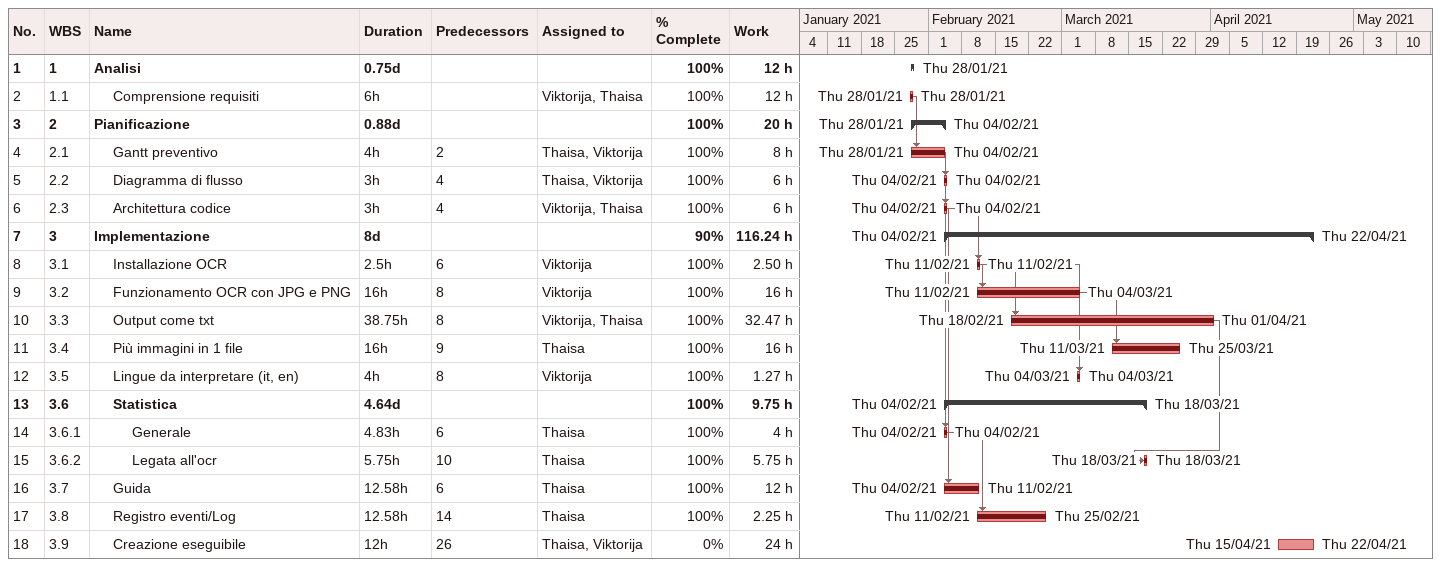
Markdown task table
| ID | WBS | Task | Duration | Start | Finish | Predecessors | Resources | % complete | Work (h) |
|---|---|---|---|---|---|---|---|---|---|
| 1 | 1 | **Analisi** | 0.75d | 2021-01-28 | 2021-01-28 |  |  | 100 | 12 |
| 2 | 1.1 | Comprensione requisiti | 6h | 2021-01-28 | 2021-01-28 |  | Viktorija, Thaisa | 100 | 12 |
| 3 | 2 | **Pianificazione** | 0.88d | 2021-01-28 | 2021-02-04 |  |  | 100 | 20 |
| 4 | 2.1 | Gantt preventivo | 4h | 2021-01-28 | 2021-02-04 | 2 | Thaisa, Viktorija | 100 | 8 |
| 5 | 2.2 | Diagramma di flusso | 3h | 2021-02-04 | 2021-02-04 | 4 | Thaisa, Viktorija | 100 | 6 |
| 6 | 2.3 | Architettura codice | 3h | 2021-02-04 | 2021-02-04 | 4 | Viktorija, Thaisa | 100 | 6 |
| 7 | 3 | **Implementazione** | 8d | 2021-02-04 | 2021-04-22 |  |  | 90 | 116.24 |
| 8 | 3.1 | Installazione OCR | 2.5h | 2021-02-11 | 2021-02-11 | 6 | Viktorija | 100 | 2.50 |
| 9 | 3.2 | Funzionamento OCR con JPG e PNG | 16h | 2021-02-11 | 2021-03-04 | 8 | Viktorija | 100 | 16 |
| 10 | 3.3 | Output come txt | 38.75h | 2021-02-18 | 2021-04-01 | 8 | Viktorija, Thaisa | 100 | 32.47 |
| 11 | 3.4 | Più immagini in 1 file | 16h | 2021-03-11 | 2021-03-25 | 9 | Thaisa | 100 | 16 |
| 12 | 3.5 | Lingue da interpretare (it, en) | 4h | 2021-03-04 | 2021-03-04 | 8 | Viktorija | 100 | 1.27 |
| 13 | 3.6 | **Statistica** | 4.64d | 2021-02-04 | 2021-03-18 |  |  | 100 | 9.75 |
| 14 | 3.6.1 | Generale | 4.83h | 2021-02-04 | 2021-02-04 | 6 | Thaisa | 100 | 4 |
| 15 | 3.6.2 | Legata all'ocr | 5.75h | 2021-03-18 | 2021-03-18 | 10 | Thaisa | 100 | 5.75 |
| 16 | 3.7 | Guida | 12.58h | 2021-02-04 | 2021-02-11 | 6 | Thaisa | 100 | 12 |
| 17 | 3.8 | Registro eventi/Log | 12.58h | 2021-02-11 | 2021-02-25 | 14 | Thaisa | 100 | 2.25 |
| 18 | 3.9 | Creazione eseguibile | 12h | 2021-04-15 | 2021-04-22 | 26 | Thaisa, Viktorija | 0 | 24 |
